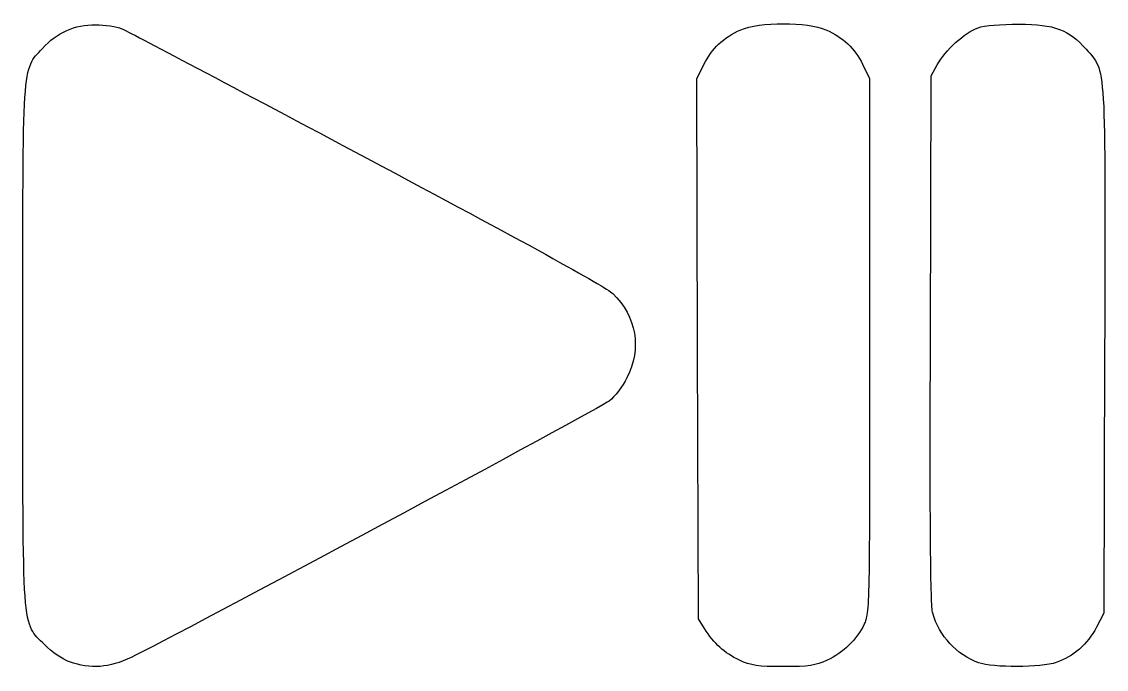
# Model space of a CAD drawing. Header units: millimetres. Extents: x 0 to 12, y 0 to 7.1.
import ezdxf

# ---------------------------------------------------------------- set-up
doc = ezdxf.new("R2010")
doc.units = ezdxf.units.MM
doc.layers.add('Capa_1', color=7, linetype='CONTINUOUS')

msp = doc.modelspace()

# ---------------------------------------------------------------- linework, layer by layer
at = {"layer": 'Capa_1', "color": 7}
for points in [[(7.558875, 0.421584), (7.490715, 0.531178), (7.482515, 3.522893), (7.474315, 6.514609), (7.552425, 6.674251)], [(9.311596, 6.678065), (9.389926, 6.520872), (9.389926, 3.55841)], [(10.064571, 3.630749), (10.073671, 6.547996), (10.139481, 6.670913)], [(11.996309, 3.491763), (11.988109, 0.591956), (11.905589, 0.435494)]]:
    msp.add_lwpolyline(points, dxfattribs=at)
for points in [[(0.518306, 0.05189)], [(7.9465, 0.071289)], [(10.597798, 0.04272)]]:
    msp.add_lwpolyline(points, close=True, dxfattribs=at)
for points in [[(0.216218, 6.852069), (0.381985, 7.031905), (0.573243, 7.117202), (0.807681, 7.11585)], [(0.807681, 7.11585), (0.910062, 7.115276), (1.040929, 7.0951), (1.098497, 7.07104)], [(7.961694, 7.060203), (8.15915, 7.149683), (8.706264, 7.149683), (8.903721, 7.060203)], [(10.592822, 7.082499), (10.666032, 7.107809), (10.840422, 7.123129), (11.046085, 7.122309)], [(11.046085, 7.122309), (11.444763, 7.120709), (11.598102, 7.063349), (11.7918, 6.843294)], [(1.098497, 7.07104), (1.156067, 7.04699), (2.378559, 6.401625), (3.815152, 5.636902)], [(7.552425, 6.674251), (7.640925, 6.855152), (7.762794, 6.970072), (7.961694, 7.060203)], [(8.903721, 7.060203), (9.101055, 6.970783), (9.222367, 6.857124), (9.311596, 6.678065)], [(10.139481, 6.670913), (10.226351, 6.833172), (10.444492, 7.031215), (10.592822, 7.082499)], [(0.000082, 3.554782), (0.000082, 6.747425), (-0.009118, 6.60765), (0.216218, 6.852069)], [(11.7918, 6.843294), (12.014551, 6.590235), (12.005488, 6.738758), (11.996309, 3.491763)], [(3.815152, 5.636902), (5.53221, 4.722883), (6.466361, 4.209003), (6.541615, 4.137067)], [(6.541615, 4.137067), (6.80444, 3.885825), (6.865001, 3.525573), (6.698732, 3.20244)], [(10.089781, 0.591952), (10.065051, 0.679502), (10.058001, 1.52951), (10.064571, 3.630749)], [(0.239502, 0.243282), (-0.01271, 0.495494), (0.000082, 0.318572), (0.000082, 3.554782)], [(9.389926, 3.55841), (9.389926, 0.660697), (9.388626, 0.593212), (9.329316, 0.470737)], [(6.698732, 3.20244), (6.649632, 3.10703), (6.561606, 2.990912), (6.503109, 2.944409)], [(6.503109, 2.944409), (6.404649, 2.866139), (1.676769, 0.33111), (1.201264, 0.10163)], [(10.597827, 0.042742), (10.358003, 0.128332), (10.160383, 0.341959), (10.089781, 0.591952)], [(7.946538, 0.071292), (7.778805, 0.150012), (7.662289, 0.255298), (7.558875, 0.421584)], [(9.329316, 0.470737), (9.245786, 0.298195), (9.099085, 0.15532), (8.918916, 0.071049)], [(11.905589, 0.435494), (11.807559, 0.249626), (11.647594, 0.109669), (11.460206, 0.04582)], [(0.518306, 0.051892), (0.440626, 0.079322), (0.322112, 0.160673), (0.239502, 0.243282)], [(1.201264, 0.10163), (0.959708, -0.014946), (0.75072, -0.030167), (0.518306, 0.05189)], [(8.432709, -0.000021), (8.145407, -0.000021), (8.077092, 0.009999), (7.9465, 0.071289)], [(8.918916, 0.071049), (8.788538, 0.010069), (8.719538, -0.000021), (8.432709, -0.000021)], [(11.460206, 0.04582), (11.288505, -0.01268), (10.758417, -0.01457), (10.597798, 0.04272)]]:
    msp.add_open_spline(points, degree=3, dxfattribs=at)

doc.saveas('drawing.dxf')
